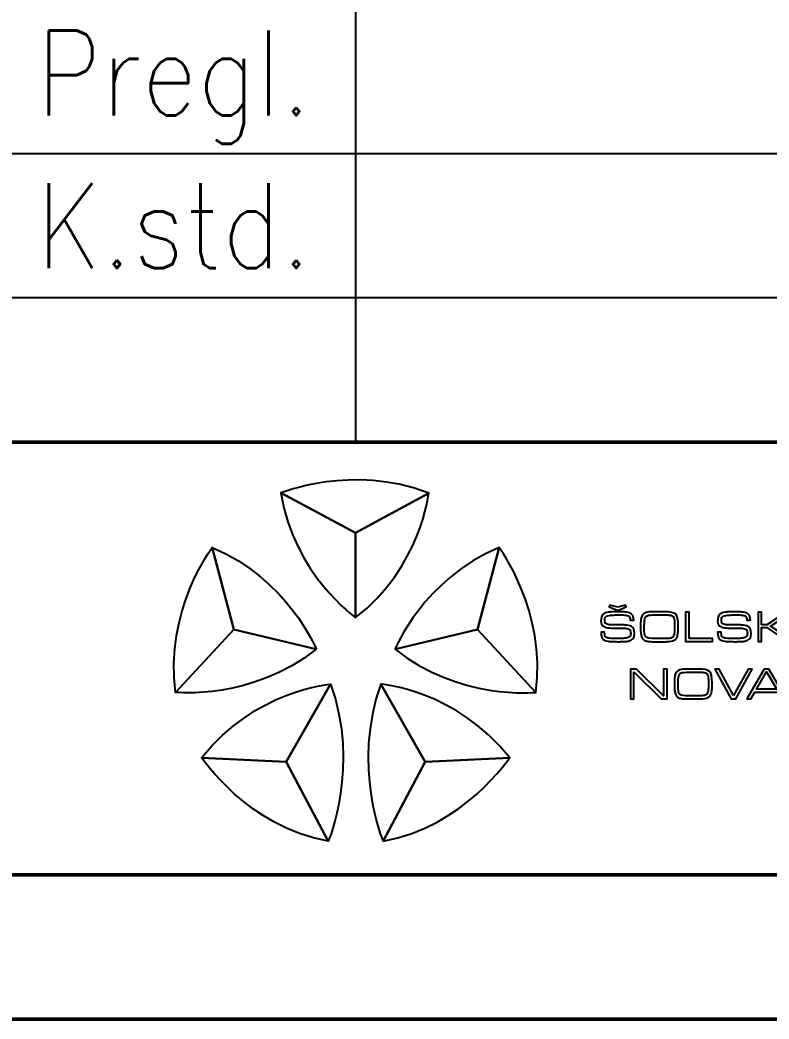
# Model space of a CAD drawing. Header units: millimetres. Extents: x 9534 to 10975, y 1284 to 3436.
# Drawn here: x 9984.7 to 10150.2, y 1283.6 to 1504.4 of the extents above; entities that cross this region are included whole.
import ezdxf

# ---------------------------------------------------------------- set-up
doc = ezdxf.new("R2010")
doc.units = ezdxf.units.MM
doc.header["$MEASUREMENT"] = 0
for name, color, linetype, lineweight in [('Crta_025', 5, 'Continuous', 25), ('Crta_035', 3, 'Continuous', 35), ('Crta_05', 1, 'Continuous', 50)]:
    doc.layers.add(name, color=color, linetype=linetype, lineweight=lineweight)
doc.layers.add('Layer 1', color=7, linetype='Continuous')
doc.styles.add('TEHN_25', font='romans.shx', dxfattribs={"width": 0.85, "height": 2.5})

# ---------------------------------------------------------------- blocks, each defined once
blk = doc.blocks.new('Logo_SCNG')
at = {"layer": 'Layer 1', "color": 242}
for points, knots in [([(2.154, 4.869), (2.154, 4.869), (-0.005, 3.698), (-0.005, 3.698), (-0.005, 3.698), (-0.005, 3.698), (-2.2, 4.875), (-2.2, 4.875), (-2.2, 4.875), (-2.2, 4.875), (-0.106, 5.746), (2.154, 4.869)], [0, 0, 0, 0, 0.25, 0.25, 0.25, 0.25, 0.5, 0.5, 0.5, 0.5, 1, 1, 1, 1]), ([(-5.307, -1.001), (-5.307, -1.001), (-3.592, 0.853), (-3.592, 0.853), (-3.592, 0.853), (-3.592, 0.853), (-4.225, 3.267), (-4.225, 3.267), (-4.225, 3.267), (-4.225, 3.267), (-5.639, 1.401), (-5.307, -1.001)], [0, 0, 0, 0, 0.25, 0.25, 0.25, 0.25, 0.5, 0.5, 0.5, 0.5, 1, 1, 1, 1]), ([(5.307, -1.001), (5.307, -1.001), (3.592, 0.853), (3.592, 0.853), (3.592, 0.853), (3.592, 0.853), (4.225, 3.267), (4.225, 3.267), (4.225, 3.267), (4.225, 3.267), (5.639, 1.401), (5.307, -1.001)], [0, 0, 0, 0, 0.25, 0.25, 0.25, 0.25, 0.5, 0.5, 0.5, 0.5, 1, 1, 1, 1]), ([(7.72, 1.512), (7.72, 1.512), (7.954, 1.571), (7.954, 1.571), (7.954, 1.571), (7.954, 1.571), (7.971, 1.52), (7.971, 1.52), (7.971, 1.52), (7.971, 1.52), (7.72, 1.412), (7.72, 1.412), (7.72, 1.412), (7.72, 1.412), (7.469, 1.52), (7.469, 1.52), (7.469, 1.52), (7.469, 1.52), (7.485, 1.571), (7.485, 1.571), (7.485, 1.571), (7.485, 1.571), (7.72, 1.512), (7.72, 1.512)], [0, 0, 0, 0, 0.142857, 0.142857, 0.142857, 0.142857, 0.285714, 0.285714, 0.285714, 0.285714, 0.428571, 0.428571, 0.428571, 0.428571, 0.571429, 0.571429, 0.571429, 0.571429, 0.714286, 0.714286, 0.714286, 0.714286, 1, 1, 1, 1]), ([(8.19, 1.128), (8.19, 1.128), (8.085, 1.128), (8.085, 1.128), (8.085, 1.128), (8.085, 1.133), (8.085, 1.139), (8.084, 1.146), (8.084, 1.146), (8.084, 1.153), (8.083, 1.16), (8.082, 1.167), (8.082, 1.167), (8.081, 1.184), (8.076, 1.201), (8.069, 1.217), (8.069, 1.217), (8.061, 1.234), (8.049, 1.246), (8.032, 1.254), (8.032, 1.254), (8.014, 1.262), (7.991, 1.269), (7.961, 1.273), (7.961, 1.273), (7.931, 1.276), (7.9, 1.279), (7.868, 1.281), (7.868, 1.281), (7.846, 1.282), (7.825, 1.283), (7.805, 1.283), (7.805, 1.283), (7.785, 1.283), (7.766, 1.284), (7.749, 1.284), (7.749, 1.284), (7.749, 1.284), (7.712, 1.284), (7.712, 1.284), (7.712, 1.284), (7.693, 1.283), (7.67, 1.282), (7.643, 1.281), (7.643, 1.281), (7.615, 1.28), (7.587, 1.278), (7.558, 1.276), (7.558, 1.276), (7.526, 1.273), (7.496, 1.27), (7.467, 1.265), (7.467, 1.265), (7.437, 1.26), (7.413, 1.254), (7.394, 1.245), (7.394, 1.245), (7.372, 1.236), (7.358, 1.221), (7.351, 1.202), (7.351, 1.202), (7.343, 1.183), (7.339, 1.162), (7.337, 1.141), (7.337, 1.141), (7.337, 1.138), (7.337, 1.136), (7.337, 1.133), (7.337, 1.133), (7.337, 1.13), (7.337, 1.128), (7.337, 1.125), (7.337, 1.125), (7.337, 1.069), (7.353, 1.032), (7.385, 1.016), (7.385, 1.016), (7.417, 1), (7.458, 0.991), (7.507, 0.989), (7.507, 0.989), (7.515, 0.988), (7.523, 0.987), (7.53, 0.987), (7.53, 0.987), (7.538, 0.986), (7.546, 0.986), (7.555, 0.986), (7.555, 0.986), (7.563, 0.986), (7.571, 0.986), (7.578, 0.986), (7.578, 0.986), (7.586, 0.986), (7.594, 0.986), (7.602, 0.986), (7.602, 0.986), (7.619, 0.986), (7.636, 0.986), (7.653, 0.986), (7.653, 0.986), (7.67, 0.986), (7.687, 0.987), (7.704, 0.987), (7.704, 0.987), (7.721, 0.987), (7.738, 0.987), (7.755, 0.987), (7.755, 0.987), (7.772, 0.987), (7.789, 0.987), (7.806, 0.987), (7.806, 0.987), (7.82, 0.987), (7.835, 0.987), (7.851, 0.987), (7.851, 0.987), (7.866, 0.987), (7.881, 0.987), (7.897, 0.986), (7.897, 0.986), (7.911, 0.985), (7.926, 0.984), (7.941, 0.984), (7.941, 0.984), (7.957, 0.983), (7.972, 0.981), (7.986, 0.98), (7.986, 0.98), (8.066, 0.971), (8.123, 0.95), (8.159, 0.918), (8.159, 0.918), (8.194, 0.886), (8.212, 0.828), (8.212, 0.746), (8.212, 0.746), (8.212, 0.698), (8.205, 0.656), (8.19, 0.619), (8.19, 0.619), (8.175, 0.581), (8.144, 0.552), (8.097, 0.532), (8.097, 0.532), (8.071, 0.52), (8.04, 0.511), (8.004, 0.506), (8.004, 0.506), (7.968, 0.502), (7.931, 0.498), (7.894, 0.497), (7.894, 0.497), (7.874, 0.496), (7.854, 0.495), (7.835, 0.495), (7.835, 0.495), (7.815, 0.494), (7.797, 0.494), (7.778, 0.494), (7.778, 0.494), (7.778, 0.494), (7.71, 0.494), (7.71, 0.494), (7.71, 0.494), (7.688, 0.494), (7.666, 0.494), (7.644, 0.495), (7.644, 0.495), (7.622, 0.495), (7.6, 0.496), (7.578, 0.497), (7.578, 0.497), (7.556, 0.497), (7.534, 0.499), (7.512, 0.5), (7.512, 0.5), (7.489, 0.501), (7.468, 0.503), (7.446, 0.506), (7.446, 0.506), (7.355, 0.518), (7.296, 0.543), (7.269, 0.58), (7.269, 0.58), (7.241, 0.618), (7.228, 0.681), (7.228, 0.771), (7.228, 0.771), (7.228, 0.771), (7.333, 0.772), (7.333, 0.772), (7.333, 0.772), (7.333, 0.772), (7.333, 0.754), (7.333, 0.754), (7.333, 0.754), (7.333, 0.752), (7.333, 0.751), (7.333, 0.75), (7.333, 0.75), (7.333, 0.75), (7.333, 0.749), (7.333, 0.749), (7.333, 0.749), (7.334, 0.716), (7.338, 0.687), (7.344, 0.662), (7.344, 0.662), (7.351, 0.636), (7.372, 0.618), (7.41, 0.607), (7.41, 0.607), (7.43, 0.601), (7.455, 0.596), (7.482, 0.593), (7.482, 0.593), (7.51, 0.59), (7.539, 0.588), (7.568, 0.586), (7.568, 0.586), (7.594, 0.585), (7.62, 0.585), (7.646, 0.584), (7.646, 0.584), (7.672, 0.584), (7.695, 0.584), (7.715, 0.584), (7.715, 0.584), (7.729, 0.584), (7.742, 0.584), (7.756, 0.584), (7.756, 0.584), (7.769, 0.585), (7.783, 0.585), (7.797, 0.585), (7.797, 0.585), (7.824, 0.586), (7.852, 0.587), (7.879, 0.589), (7.879, 0.589), (7.906, 0.592), (7.933, 0.594), (7.96, 0.598), (7.96, 0.598), (8.01, 0.604), (8.046, 0.618), (8.069, 0.639), (8.069, 0.639), (8.092, 0.66), (8.103, 0.696), (8.103, 0.746), (8.103, 0.746), (8.103, 0.813), (8.086, 0.853), (8.053, 0.867), (8.053, 0.867), (8.02, 0.882), (7.973, 0.889), (7.912, 0.89), (7.912, 0.89), (7.912, 0.89), (7.714, 0.894), (7.714, 0.894), (7.714, 0.894), (7.706, 0.893), (7.698, 0.893), (7.69, 0.893), (7.69, 0.893), (7.682, 0.893), (7.675, 0.893), (7.667, 0.894), (7.667, 0.894), (7.636, 0.894), (7.604, 0.894), (7.573, 0.895), (7.573, 0.895), (7.542, 0.896), (7.511, 0.897), (7.481, 0.899), (7.481, 0.899), (7.406, 0.903), (7.344, 0.919), (7.297, 0.946), (7.297, 0.946), (7.25, 0.973), (7.226, 1.026), (7.226, 1.104), (7.226, 1.104), (7.226, 1.157), (7.235, 1.205), (7.253, 1.247), (7.253, 1.247), (7.271, 1.289), (7.306, 1.32), (7.359, 1.339), (7.359, 1.339), (7.383, 1.348), (7.412, 1.355), (7.445, 1.36), (7.445, 1.36), (7.478, 1.365), (7.512, 1.369), (7.547, 1.371), (7.547, 1.371), (7.578, 1.373), (7.609, 1.375), (7.639, 1.375), (7.639, 1.375), (7.669, 1.376), (7.695, 1.376), (7.719, 1.376), (7.719, 1.376), (7.739, 1.376), (7.761, 1.376), (7.782, 1.375), (7.782, 1.375), (7.804, 1.375), (7.826, 1.374), (7.847, 1.373), (7.847, 1.373), (7.868, 1.372), (7.889, 1.371), (7.911, 1.37), (7.911, 1.37), (7.933, 1.369), (7.954, 1.367), (7.975, 1.364), (7.975, 1.364), (8.051, 1.356), (8.106, 1.333), (8.139, 1.295), (8.139, 1.295), (8.173, 1.257), (8.19, 1.201), (8.19, 1.126), (8.19, 1.126), (8.19, 1.126), (8.19, 1.128), (8.19, 1.128)], [0, 0, 0, 0, 0.011628, 0.011628, 0.011628, 0.011628, 0.023256, 0.023256, 0.023256, 0.023256, 0.034884, 0.034884, 0.034884, 0.034884, 0.046512, 0.046512, 0.046512, 0.046512, 0.05814, 0.05814, 0.05814, 0.05814, 0.069767, 0.069767, 0.069767, 0.069767, 0.081395, 0.081395, 0.081395, 0.081395, 0.093023, 0.093023, 0.093023, 0.093023, 0.104651, 0.104651, 0.104651, 0.104651, 0.116279, 0.116279, 0.116279, 0.116279, 0.127907, 0.127907, 0.127907, 0.127907, 0.139535, 0.139535, 0.139535, 0.139535, 0.151163, 0.151163, 0.151163, 0.151163, 0.162791, 0.162791, 0.162791, 0.162791, 0.174419, 0.174419, 0.174419, 0.174419, 0.186047, 0.186047, 0.186047, 0.186047, 0.197674, 0.197674, 0.197674, 0.197674, 0.209302, 0.209302, 0.209302, 0.209302, 0.22093, 0.22093, 0.22093, 0.22093, 0.232558, 0.232558, 0.232558, 0.232558, 0.244186, 0.244186, 0.244186, 0.244186, 0.255814, 0.255814, 0.255814, 0.255814, 0.267442, 0.267442, 0.267442, 0.267442, 0.27907, 0.27907, 0.27907, 0.27907, 0.290698, 0.290698, 0.290698, 0.290698, 0.302326, 0.302326, 0.302326, 0.302326, 0.313953, 0.313953, 0.313953, 0.313953, 0.325581, 0.325581, 0.325581, 0.325581, 0.337209, 0.337209, 0.337209, 0.337209, 0.348837, 0.348837, 0.348837, 0.348837, 0.360465, 0.360465, 0.360465, 0.360465, 0.372093, 0.372093, 0.372093, 0.372093, 0.383721, 0.383721, 0.383721, 0.383721, 0.395349, 0.395349, 0.395349, 0.395349, 0.406977, 0.406977, 0.406977, 0.406977, 0.418605, 0.418605, 0.418605, 0.418605, 0.430233, 0.430233, 0.430233, 0.430233, 0.44186, 0.44186, 0.44186, 0.44186, 0.453488, 0.453488, 0.453488, 0.453488, 0.465116, 0.465116, 0.465116, 0.465116, 0.476744, 0.476744, 0.476744, 0.476744, 0.488372, 0.488372, 0.488372, 0.488372, 0.5, 0.5, 0.5, 0.5, 0.511628, 0.511628, 0.511628, 0.511628, 0.523256, 0.523256, 0.523256, 0.523256, 0.534884, 0.534884, 0.534884, 0.534884, 0.546512, 0.546512, 0.546512, 0.546512, 0.55814, 0.55814, 0.55814, 0.55814, 0.569767, 0.569767, 0.569767, 0.569767, 0.581395, 0.581395, 0.581395, 0.581395, 0.593023, 0.593023, 0.593023, 0.593023, 0.604651, 0.604651, 0.604651, 0.604651, 0.616279, 0.616279, 0.616279, 0.616279, 0.627907, 0.627907, 0.627907, 0.627907, 0.639535, 0.639535, 0.639535, 0.639535, 0.651163, 0.651163, 0.651163, 0.651163, 0.662791, 0.662791, 0.662791, 0.662791, 0.674419, 0.674419, 0.674419, 0.674419, 0.686047, 0.686047, 0.686047, 0.686047, 0.697674, 0.697674, 0.697674, 0.697674, 0.709302, 0.709302, 0.709302, 0.709302, 0.72093, 0.72093, 0.72093, 0.72093, 0.732558, 0.732558, 0.732558, 0.732558, 0.744186, 0.744186, 0.744186, 0.744186, 0.755814, 0.755814, 0.755814, 0.755814, 0.767442, 0.767442, 0.767442, 0.767442, 0.77907, 0.77907, 0.77907, 0.77907, 0.790698, 0.790698, 0.790698, 0.790698, 0.802326, 0.802326, 0.802326, 0.802326, 0.813953, 0.813953, 0.813953, 0.813953, 0.825581, 0.825581, 0.825581, 0.825581, 0.837209, 0.837209, 0.837209, 0.837209, 0.848837, 0.848837, 0.848837, 0.848837, 0.860465, 0.860465, 0.860465, 0.860465, 0.872093, 0.872093, 0.872093, 0.872093, 0.883721, 0.883721, 0.883721, 0.883721, 0.895349, 0.895349, 0.895349, 0.895349, 0.906977, 0.906977, 0.906977, 0.906977, 0.918605, 0.918605, 0.918605, 0.918605, 0.930233, 0.930233, 0.930233, 0.930233, 0.94186, 0.94186, 0.94186, 0.94186, 0.953488, 0.953488, 0.953488, 0.953488, 0.965116, 0.965116, 0.965116, 0.965116, 0.976744, 0.976744, 0.976744, 0.976744, 1, 1, 1, 1]), ([(8.391, 0.928), (8.391, 0.942), (8.391, 0.956), (8.391, 0.971), (8.391, 0.971), (8.391, 0.985), (8.392, 1), (8.393, 1.013), (8.393, 1.013), (8.393, 1.043), (8.394, 1.072), (8.397, 1.102), (8.397, 1.102), (8.399, 1.131), (8.404, 1.16), (8.41, 1.188), (8.41, 1.188), (8.427, 1.265), (8.462, 1.314), (8.515, 1.337), (8.515, 1.337), (8.569, 1.359), (8.63, 1.371), (8.699, 1.373), (8.699, 1.373), (8.731, 1.374), (8.763, 1.375), (8.795, 1.375), (8.795, 1.375), (8.827, 1.376), (8.859, 1.376), (8.891, 1.376), (8.891, 1.376), (8.923, 1.376), (8.954, 1.376), (8.986, 1.376), (8.986, 1.376), (9.018, 1.376), (9.05, 1.376), (9.082, 1.376), (9.082, 1.376), (9.262, 1.376), (9.378, 1.352), (9.428, 1.304), (9.428, 1.304), (9.479, 1.257), (9.504, 1.145), (9.504, 0.968), (9.504, 0.968), (9.504, 0.929), (9.504, 0.89), (9.503, 0.851), (9.503, 0.851), (9.502, 0.812), (9.5, 0.773), (9.495, 0.734), (9.495, 0.734), (9.487, 0.651), (9.461, 0.593), (9.419, 0.559), (9.419, 0.559), (9.376, 0.525), (9.314, 0.505), (9.23, 0.499), (9.23, 0.499), (9.195, 0.496), (9.159, 0.494), (9.123, 0.493), (9.123, 0.493), (9.087, 0.493), (9.052, 0.493), (9.016, 0.493), (9.016, 0.493), (9.016, 0.493), (8.823, 0.493), (8.823, 0.493), (8.823, 0.493), (8.792, 0.493), (8.762, 0.493), (8.731, 0.494), (8.731, 0.494), (8.7, 0.495), (8.67, 0.497), (8.639, 0.5), (8.639, 0.5), (8.635, 0.501), (8.631, 0.502), (8.626, 0.502), (8.626, 0.502), (8.621, 0.502), (8.617, 0.502), (8.612, 0.503), (8.612, 0.503), (8.579, 0.508), (8.548, 0.518), (8.517, 0.531), (8.517, 0.531), (8.487, 0.544), (8.462, 0.566), (8.443, 0.595), (8.443, 0.595), (8.429, 0.619), (8.418, 0.646), (8.411, 0.678), (8.411, 0.678), (8.404, 0.71), (8.399, 0.743), (8.397, 0.776), (8.397, 0.776), (8.394, 0.803), (8.393, 0.829), (8.392, 0.855), (8.392, 0.855), (8.392, 0.881), (8.391, 0.905), (8.391, 0.926), (8.391, 0.926), (8.391, 0.926), (8.391, 0.928), (8.391, 0.928)], [0, 0, 0, 0, 0.032258, 0.032258, 0.032258, 0.032258, 0.064516, 0.064516, 0.064516, 0.064516, 0.096774, 0.096774, 0.096774, 0.096774, 0.129032, 0.129032, 0.129032, 0.129032, 0.16129, 0.16129, 0.16129, 0.16129, 0.193548, 0.193548, 0.193548, 0.193548, 0.225806, 0.225806, 0.225806, 0.225806, 0.258065, 0.258065, 0.258065, 0.258065, 0.290323, 0.290323, 0.290323, 0.290323, 0.322581, 0.322581, 0.322581, 0.322581, 0.354839, 0.354839, 0.354839, 0.354839, 0.387097, 0.387097, 0.387097, 0.387097, 0.419355, 0.419355, 0.419355, 0.419355, 0.451613, 0.451613, 0.451613, 0.451613, 0.483871, 0.483871, 0.483871, 0.483871, 0.516129, 0.516129, 0.516129, 0.516129, 0.548387, 0.548387, 0.548387, 0.548387, 0.580645, 0.580645, 0.580645, 0.580645, 0.612903, 0.612903, 0.612903, 0.612903, 0.645161, 0.645161, 0.645161, 0.645161, 0.677419, 0.677419, 0.677419, 0.677419, 0.709677, 0.709677, 0.709677, 0.709677, 0.741935, 0.741935, 0.741935, 0.741935, 0.774194, 0.774194, 0.774194, 0.774194, 0.806452, 0.806452, 0.806452, 0.806452, 0.83871, 0.83871, 0.83871, 0.83871, 0.870968, 0.870968, 0.870968, 0.870968, 0.903226, 0.903226, 0.903226, 0.903226, 0.935484, 0.935484, 0.935484, 0.935484, 1, 1, 1, 1]), ([(8.501, 0.932), (8.501, 0.932), (8.501, 0.868), (8.501, 0.868), (8.501, 0.868), (8.501, 0.773), (8.511, 0.703), (8.53, 0.658), (8.53, 0.658), (8.55, 0.613), (8.614, 0.589), (8.721, 0.587), (8.721, 0.587), (8.721, 0.587), (8.945, 0.585), (8.945, 0.585), (8.945, 0.585), (8.945, 0.585), (9.025, 0.585), (9.025, 0.585), (9.025, 0.585), (9.043, 0.584), (9.06, 0.584), (9.078, 0.584), (9.078, 0.584), (9.096, 0.584), (9.114, 0.584), (9.132, 0.585), (9.132, 0.585), (9.149, 0.586), (9.167, 0.587), (9.184, 0.587), (9.184, 0.587), (9.202, 0.588), (9.22, 0.59), (9.237, 0.591), (9.237, 0.591), (9.306, 0.598), (9.349, 0.622), (9.367, 0.662), (9.367, 0.662), (9.384, 0.701), (9.393, 0.752), (9.393, 0.812), (9.393, 0.812), (9.393, 0.827), (9.393, 0.842), (9.393, 0.856), (9.393, 0.856), (9.394, 0.871), (9.394, 0.886), (9.394, 0.902), (9.394, 0.902), (9.395, 0.916), (9.395, 0.931), (9.395, 0.946), (9.395, 0.946), (9.395, 0.961), (9.395, 0.975), (9.395, 0.99), (9.395, 0.99), (9.395, 1.003), (9.395, 1.017), (9.395, 1.032), (9.395, 1.032), (9.394, 1.047), (9.394, 1.062), (9.393, 1.077), (9.393, 1.077), (9.391, 1.107), (9.388, 1.135), (9.383, 1.162), (9.383, 1.162), (9.378, 1.188), (9.37, 1.21), (9.359, 1.226), (9.359, 1.226), (9.353, 1.236), (9.345, 1.244), (9.335, 1.25), (9.335, 1.25), (9.325, 1.257), (9.315, 1.262), (9.304, 1.265), (9.304, 1.265), (9.304, 1.266), (9.303, 1.267), (9.301, 1.267), (9.301, 1.267), (9.3, 1.268), (9.298, 1.268), (9.297, 1.268), (9.297, 1.268), (9.283, 1.272), (9.268, 1.275), (9.253, 1.277), (9.253, 1.277), (9.237, 1.279), (9.221, 1.28), (9.206, 1.281), (9.206, 1.281), (9.197, 1.282), (9.188, 1.282), (9.178, 1.282), (9.178, 1.282), (9.169, 1.282), (9.16, 1.282), (9.151, 1.282), (9.151, 1.282), (9.151, 1.282), (8.947, 1.285), (8.947, 1.285), (8.947, 1.285), (8.947, 1.285), (8.746, 1.281), (8.746, 1.281), (8.746, 1.281), (8.653, 1.279), (8.59, 1.267), (8.557, 1.243), (8.557, 1.243), (8.525, 1.219), (8.507, 1.158), (8.504, 1.06), (8.504, 1.06), (8.504, 1.06), (8.501, 0.932), (8.501, 0.932)], [0, 0, 0, 0, 0.030303, 0.030303, 0.030303, 0.030303, 0.060606, 0.060606, 0.060606, 0.060606, 0.090909, 0.090909, 0.090909, 0.090909, 0.121212, 0.121212, 0.121212, 0.121212, 0.151515, 0.151515, 0.151515, 0.151515, 0.181818, 0.181818, 0.181818, 0.181818, 0.212121, 0.212121, 0.212121, 0.212121, 0.242424, 0.242424, 0.242424, 0.242424, 0.272727, 0.272727, 0.272727, 0.272727, 0.30303, 0.30303, 0.30303, 0.30303, 0.333333, 0.333333, 0.333333, 0.333333, 0.363636, 0.363636, 0.363636, 0.363636, 0.393939, 0.393939, 0.393939, 0.393939, 0.424242, 0.424242, 0.424242, 0.424242, 0.454545, 0.454545, 0.454545, 0.454545, 0.484848, 0.484848, 0.484848, 0.484848, 0.515152, 0.515152, 0.515152, 0.515152, 0.545455, 0.545455, 0.545455, 0.545455, 0.575758, 0.575758, 0.575758, 0.575758, 0.606061, 0.606061, 0.606061, 0.606061, 0.636364, 0.636364, 0.636364, 0.636364, 0.666667, 0.666667, 0.666667, 0.666667, 0.69697, 0.69697, 0.69697, 0.69697, 0.727273, 0.727273, 0.727273, 0.727273, 0.757576, 0.757576, 0.757576, 0.757576, 0.787879, 0.787879, 0.787879, 0.787879, 0.818182, 0.818182, 0.818182, 0.818182, 0.848485, 0.848485, 0.848485, 0.848485, 0.878788, 0.878788, 0.878788, 0.878788, 0.909091, 0.909091, 0.909091, 0.909091, 0.939394, 0.939394, 0.939394, 0.939394, 1, 1, 1, 1]), ([(9.825, 0.589), (9.825, 0.589), (10.51, 0.589), (10.51, 0.589), (10.51, 0.589), (10.51, 0.589), (10.51, 0.502), (10.51, 0.502), (10.51, 0.502), (10.51, 0.502), (9.72, 0.502), (9.72, 0.502), (9.72, 0.502), (9.72, 0.502), (9.72, 1.368), (9.72, 1.368), (9.72, 1.368), (9.72, 1.368), (9.825, 1.368), (9.825, 1.368), (9.825, 1.368), (9.825, 1.368), (9.825, 0.589), (9.825, 0.589)], [0, 0, 0, 0, 0.142857, 0.142857, 0.142857, 0.142857, 0.285714, 0.285714, 0.285714, 0.285714, 0.428571, 0.428571, 0.428571, 0.428571, 0.571429, 0.571429, 0.571429, 0.571429, 0.714286, 0.714286, 0.714286, 0.714286, 1, 1, 1, 1]), ([(11.627, 1.128), (11.627, 1.128), (11.521, 1.128), (11.521, 1.128), (11.521, 1.128), (11.521, 1.133), (11.521, 1.139), (11.521, 1.146), (11.521, 1.146), (11.52, 1.153), (11.52, 1.16), (11.519, 1.167), (11.519, 1.167), (11.517, 1.184), (11.513, 1.201), (11.505, 1.217), (11.505, 1.217), (11.498, 1.234), (11.486, 1.246), (11.468, 1.254), (11.468, 1.254), (11.451, 1.262), (11.427, 1.269), (11.397, 1.273), (11.397, 1.273), (11.368, 1.276), (11.337, 1.279), (11.305, 1.281), (11.305, 1.281), (11.283, 1.282), (11.262, 1.283), (11.242, 1.283), (11.242, 1.283), (11.221, 1.283), (11.202, 1.284), (11.185, 1.284), (11.185, 1.284), (11.185, 1.284), (11.149, 1.284), (11.149, 1.284), (11.149, 1.284), (11.13, 1.283), (11.106, 1.282), (11.079, 1.281), (11.079, 1.281), (11.052, 1.28), (11.024, 1.278), (10.994, 1.276), (10.994, 1.276), (10.963, 1.273), (10.933, 1.27), (10.903, 1.265), (10.903, 1.265), (10.874, 1.26), (10.85, 1.254), (10.831, 1.245), (10.831, 1.245), (10.809, 1.236), (10.794, 1.221), (10.787, 1.202), (10.787, 1.202), (10.78, 1.183), (10.775, 1.162), (10.773, 1.141), (10.773, 1.141), (10.773, 1.138), (10.773, 1.136), (10.773, 1.133), (10.773, 1.133), (10.773, 1.13), (10.773, 1.128), (10.773, 1.125), (10.773, 1.125), (10.773, 1.069), (10.789, 1.032), (10.821, 1.016), (10.821, 1.016), (10.853, 1), (10.894, 0.991), (10.944, 0.989), (10.944, 0.989), (10.951, 0.988), (10.959, 0.987), (10.967, 0.987), (10.967, 0.987), (10.975, 0.986), (10.983, 0.986), (10.992, 0.986), (10.992, 0.986), (10.999, 0.986), (11.007, 0.986), (11.015, 0.986), (11.015, 0.986), (11.023, 0.986), (11.031, 0.986), (11.038, 0.986), (11.038, 0.986), (11.056, 0.986), (11.073, 0.986), (11.09, 0.986), (11.09, 0.986), (11.106, 0.986), (11.124, 0.987), (11.141, 0.987), (11.141, 0.987), (11.157, 0.987), (11.174, 0.987), (11.192, 0.987), (11.192, 0.987), (11.209, 0.987), (11.226, 0.987), (11.242, 0.987), (11.242, 0.987), (11.257, 0.987), (11.272, 0.987), (11.287, 0.987), (11.287, 0.987), (11.302, 0.987), (11.318, 0.987), (11.333, 0.986), (11.333, 0.986), (11.348, 0.985), (11.363, 0.984), (11.378, 0.984), (11.378, 0.984), (11.393, 0.983), (11.408, 0.981), (11.423, 0.98), (11.423, 0.98), (11.502, 0.971), (11.56, 0.95), (11.595, 0.918), (11.595, 0.918), (11.631, 0.886), (11.649, 0.828), (11.649, 0.746), (11.649, 0.746), (11.649, 0.698), (11.641, 0.656), (11.627, 0.619), (11.627, 0.619), (11.612, 0.581), (11.581, 0.552), (11.533, 0.532), (11.533, 0.532), (11.507, 0.52), (11.476, 0.511), (11.44, 0.506), (11.44, 0.506), (11.404, 0.502), (11.368, 0.498), (11.331, 0.497), (11.331, 0.497), (11.311, 0.496), (11.291, 0.495), (11.271, 0.495), (11.271, 0.495), (11.252, 0.494), (11.233, 0.494), (11.215, 0.494), (11.215, 0.494), (11.215, 0.494), (11.146, 0.494), (11.146, 0.494), (11.146, 0.494), (11.124, 0.494), (11.103, 0.494), (11.081, 0.495), (11.081, 0.495), (11.058, 0.495), (11.037, 0.496), (11.015, 0.497), (11.015, 0.497), (10.992, 0.497), (10.97, 0.499), (10.948, 0.5), (10.948, 0.5), (10.926, 0.501), (10.904, 0.503), (10.882, 0.506), (10.882, 0.506), (10.792, 0.518), (10.732, 0.543), (10.705, 0.58), (10.705, 0.58), (10.678, 0.618), (10.664, 0.681), (10.664, 0.771), (10.664, 0.771), (10.664, 0.771), (10.769, 0.772), (10.769, 0.772), (10.769, 0.772), (10.769, 0.772), (10.769, 0.754), (10.769, 0.754), (10.769, 0.754), (10.769, 0.752), (10.769, 0.751), (10.769, 0.75), (10.769, 0.75), (10.769, 0.75), (10.769, 0.749), (10.769, 0.749), (10.769, 0.749), (10.77, 0.716), (10.774, 0.687), (10.781, 0.662), (10.781, 0.662), (10.787, 0.636), (10.809, 0.618), (10.846, 0.607), (10.846, 0.607), (10.867, 0.601), (10.891, 0.596), (10.919, 0.593), (10.919, 0.593), (10.947, 0.59), (10.975, 0.588), (11.005, 0.586), (11.005, 0.586), (11.031, 0.585), (11.057, 0.585), (11.082, 0.584), (11.082, 0.584), (11.108, 0.584), (11.131, 0.584), (11.151, 0.584), (11.151, 0.584), (11.165, 0.584), (11.179, 0.584), (11.192, 0.584), (11.192, 0.584), (11.206, 0.585), (11.219, 0.585), (11.233, 0.585), (11.233, 0.585), (11.261, 0.586), (11.288, 0.587), (11.316, 0.589), (11.316, 0.589), (11.343, 0.592), (11.37, 0.594), (11.397, 0.598), (11.397, 0.598), (11.446, 0.604), (11.482, 0.618), (11.505, 0.639), (11.505, 0.639), (11.528, 0.66), (11.54, 0.696), (11.54, 0.746), (11.54, 0.746), (11.54, 0.813), (11.523, 0.853), (11.49, 0.867), (11.49, 0.867), (11.456, 0.882), (11.409, 0.889), (11.349, 0.89), (11.349, 0.89), (11.349, 0.89), (11.15, 0.894), (11.15, 0.894), (11.15, 0.894), (11.142, 0.893), (11.134, 0.893), (11.127, 0.893), (11.127, 0.893), (11.119, 0.893), (11.111, 0.893), (11.103, 0.894), (11.103, 0.894), (11.072, 0.894), (11.041, 0.894), (11.01, 0.895), (11.01, 0.895), (10.979, 0.896), (10.948, 0.897), (10.918, 0.899), (10.918, 0.899), (10.842, 0.903), (10.781, 0.919), (10.734, 0.946), (10.734, 0.946), (10.687, 0.973), (10.663, 1.026), (10.663, 1.104), (10.663, 1.104), (10.663, 1.157), (10.672, 1.205), (10.69, 1.247), (10.69, 1.247), (10.707, 1.289), (10.743, 1.32), (10.795, 1.339), (10.795, 1.339), (10.82, 1.348), (10.848, 1.355), (10.881, 1.36), (10.881, 1.36), (10.914, 1.365), (10.948, 1.369), (10.984, 1.371), (10.984, 1.371), (11.015, 1.373), (11.045, 1.375), (11.075, 1.375), (11.075, 1.375), (11.105, 1.376), (11.132, 1.376), (11.155, 1.376), (11.155, 1.376), (11.176, 1.376), (11.197, 1.376), (11.219, 1.375), (11.219, 1.375), (11.24, 1.375), (11.262, 1.374), (11.284, 1.373), (11.284, 1.373), (11.305, 1.372), (11.326, 1.371), (11.347, 1.37), (11.347, 1.37), (11.369, 1.369), (11.39, 1.367), (11.411, 1.364), (11.411, 1.364), (11.487, 1.356), (11.542, 1.333), (11.576, 1.295), (11.576, 1.295), (11.61, 1.257), (11.627, 1.201), (11.627, 1.126), (11.627, 1.126), (11.627, 1.126), (11.627, 1.128), (11.627, 1.128)], [0, 0, 0, 0, 0.011628, 0.011628, 0.011628, 0.011628, 0.023256, 0.023256, 0.023256, 0.023256, 0.034884, 0.034884, 0.034884, 0.034884, 0.046512, 0.046512, 0.046512, 0.046512, 0.05814, 0.05814, 0.05814, 0.05814, 0.069767, 0.069767, 0.069767, 0.069767, 0.081395, 0.081395, 0.081395, 0.081395, 0.093023, 0.093023, 0.093023, 0.093023, 0.104651, 0.104651, 0.104651, 0.104651, 0.116279, 0.116279, 0.116279, 0.116279, 0.127907, 0.127907, 0.127907, 0.127907, 0.139535, 0.139535, 0.139535, 0.139535, 0.151163, 0.151163, 0.151163, 0.151163, 0.162791, 0.162791, 0.162791, 0.162791, 0.174419, 0.174419, 0.174419, 0.174419, 0.186047, 0.186047, 0.186047, 0.186047, 0.197674, 0.197674, 0.197674, 0.197674, 0.209302, 0.209302, 0.209302, 0.209302, 0.22093, 0.22093, 0.22093, 0.22093, 0.232558, 0.232558, 0.232558, 0.232558, 0.244186, 0.244186, 0.244186, 0.244186, 0.255814, 0.255814, 0.255814, 0.255814, 0.267442, 0.267442, 0.267442, 0.267442, 0.27907, 0.27907, 0.27907, 0.27907, 0.290698, 0.290698, 0.290698, 0.290698, 0.302326, 0.302326, 0.302326, 0.302326, 0.313953, 0.313953, 0.313953, 0.313953, 0.325581, 0.325581, 0.325581, 0.325581, 0.337209, 0.337209, 0.337209, 0.337209, 0.348837, 0.348837, 0.348837, 0.348837, 0.360465, 0.360465, 0.360465, 0.360465, 0.372093, 0.372093, 0.372093, 0.372093, 0.383721, 0.383721, 0.383721, 0.383721, 0.395349, 0.395349, 0.395349, 0.395349, 0.406977, 0.406977, 0.406977, 0.406977, 0.418605, 0.418605, 0.418605, 0.418605, 0.430233, 0.430233, 0.430233, 0.430233, 0.44186, 0.44186, 0.44186, 0.44186, 0.453488, 0.453488, 0.453488, 0.453488, 0.465116, 0.465116, 0.465116, 0.465116, 0.476744, 0.476744, 0.476744, 0.476744, 0.488372, 0.488372, 0.488372, 0.488372, 0.5, 0.5, 0.5, 0.5, 0.511628, 0.511628, 0.511628, 0.511628, 0.523256, 0.523256, 0.523256, 0.523256, 0.534884, 0.534884, 0.534884, 0.534884, 0.546512, 0.546512, 0.546512, 0.546512, 0.55814, 0.55814, 0.55814, 0.55814, 0.569767, 0.569767, 0.569767, 0.569767, 0.581395, 0.581395, 0.581395, 0.581395, 0.593023, 0.593023, 0.593023, 0.593023, 0.604651, 0.604651, 0.604651, 0.604651, 0.616279, 0.616279, 0.616279, 0.616279, 0.627907, 0.627907, 0.627907, 0.627907, 0.639535, 0.639535, 0.639535, 0.639535, 0.651163, 0.651163, 0.651163, 0.651163, 0.662791, 0.662791, 0.662791, 0.662791, 0.674419, 0.674419, 0.674419, 0.674419, 0.686047, 0.686047, 0.686047, 0.686047, 0.697674, 0.697674, 0.697674, 0.697674, 0.709302, 0.709302, 0.709302, 0.709302, 0.72093, 0.72093, 0.72093, 0.72093, 0.732558, 0.732558, 0.732558, 0.732558, 0.744186, 0.744186, 0.744186, 0.744186, 0.755814, 0.755814, 0.755814, 0.755814, 0.767442, 0.767442, 0.767442, 0.767442, 0.77907, 0.77907, 0.77907, 0.77907, 0.790698, 0.790698, 0.790698, 0.790698, 0.802326, 0.802326, 0.802326, 0.802326, 0.813953, 0.813953, 0.813953, 0.813953, 0.825581, 0.825581, 0.825581, 0.825581, 0.837209, 0.837209, 0.837209, 0.837209, 0.848837, 0.848837, 0.848837, 0.848837, 0.860465, 0.860465, 0.860465, 0.860465, 0.872093, 0.872093, 0.872093, 0.872093, 0.883721, 0.883721, 0.883721, 0.883721, 0.895349, 0.895349, 0.895349, 0.895349, 0.906977, 0.906977, 0.906977, 0.906977, 0.918605, 0.918605, 0.918605, 0.918605, 0.930233, 0.930233, 0.930233, 0.930233, 0.94186, 0.94186, 0.94186, 0.94186, 0.953488, 0.953488, 0.953488, 0.953488, 0.965116, 0.965116, 0.965116, 0.965116, 0.976744, 0.976744, 0.976744, 0.976744, 1, 1, 1, 1]), ([(11.959, 0.994), (11.959, 0.994), (12.112, 0.994), (12.112, 0.994), (12.112, 0.994), (12.112, 0.994), (12.681, 1.368), (12.681, 1.368), (12.681, 1.368), (12.681, 1.368), (12.86, 1.368), (12.86, 1.368), (12.86, 1.368), (12.86, 1.368), (12.224, 0.95), (12.224, 0.95), (12.224, 0.95), (12.224, 0.95), (12.903, 0.502), (12.903, 0.502), (12.903, 0.502), (12.903, 0.502), (12.714, 0.502), (12.714, 0.502), (12.714, 0.502), (12.714, 0.502), (12.112, 0.907), (12.112, 0.907), (12.112, 0.907), (12.112, 0.907), (11.959, 0.907), (11.959, 0.907), (11.959, 0.907), (11.959, 0.907), (11.959, 0.502), (11.959, 0.502), (11.959, 0.502), (11.959, 0.502), (11.854, 0.502), (11.854, 0.502), (11.854, 0.502), (11.854, 0.502), (11.854, 1.368), (11.854, 1.368), (11.854, 1.368), (11.854, 1.368), (11.959, 1.368), (11.959, 1.368), (11.959, 1.368), (11.959, 1.368), (11.959, 0.994), (11.959, 0.994)], [0, 0, 0, 0, 0.071429, 0.071429, 0.071429, 0.071429, 0.142857, 0.142857, 0.142857, 0.142857, 0.214286, 0.214286, 0.214286, 0.214286, 0.285714, 0.285714, 0.285714, 0.285714, 0.357143, 0.357143, 0.357143, 0.357143, 0.428571, 0.428571, 0.428571, 0.428571, 0.5, 0.5, 0.5, 0.5, 0.571429, 0.571429, 0.571429, 0.571429, 0.642857, 0.642857, 0.642857, 0.642857, 0.714286, 0.714286, 0.714286, 0.714286, 0.785714, 0.785714, 0.785714, 0.785714, 0.857143, 0.857143, 0.857143, 0.857143, 1, 1, 1, 1]), ([(8.199, -0.399), (8.199, -0.399), (8.199, -1.186), (8.199, -1.186), (8.199, -1.186), (8.199, -1.186), (8.094, -1.186), (8.094, -1.186), (8.094, -1.186), (8.094, -1.186), (8.094, -0.32), (8.094, -0.32), (8.094, -0.32), (8.094, -0.32), (8.269, -0.32), (8.269, -0.32), (8.269, -0.32), (8.269, -0.32), (9.068, -1.103), (9.068, -1.103), (9.068, -1.103), (9.068, -1.103), (9.068, -0.32), (9.068, -0.32), (9.068, -0.32), (9.068, -0.32), (9.173, -0.32), (9.173, -0.32), (9.173, -0.32), (9.173, -0.32), (9.173, -1.186), (9.173, -1.186), (9.173, -1.186), (9.173, -1.186), (9, -1.186), (9, -1.186), (9, -1.186), (9, -1.186), (8.199, -0.399), (8.199, -0.399)], [0, 0, 0, 0, 0.090909, 0.090909, 0.090909, 0.090909, 0.181818, 0.181818, 0.181818, 0.181818, 0.272727, 0.272727, 0.272727, 0.272727, 0.363636, 0.363636, 0.363636, 0.363636, 0.454545, 0.454545, 0.454545, 0.454545, 0.545455, 0.545455, 0.545455, 0.545455, 0.636364, 0.636364, 0.636364, 0.636364, 0.727273, 0.727273, 0.727273, 0.727273, 0.818182, 0.818182, 0.818182, 0.818182, 1, 1, 1, 1]), ([(9.389, -0.76), (9.389, -0.746), (9.389, -0.732), (9.389, -0.717), (9.389, -0.717), (9.389, -0.703), (9.389, -0.688), (9.39, -0.674), (9.39, -0.674), (9.39, -0.645), (9.391, -0.616), (9.394, -0.586), (9.394, -0.586), (9.397, -0.557), (9.401, -0.528), (9.407, -0.5), (9.407, -0.5), (9.424, -0.423), (9.46, -0.374), (9.513, -0.351), (9.513, -0.351), (9.566, -0.329), (9.627, -0.316), (9.697, -0.315), (9.697, -0.315), (9.729, -0.314), (9.761, -0.313), (9.793, -0.313), (9.793, -0.313), (9.825, -0.312), (9.857, -0.312), (9.889, -0.312), (9.889, -0.312), (9.92, -0.312), (9.952, -0.312), (9.984, -0.312), (9.984, -0.312), (10.016, -0.312), (10.048, -0.312), (10.08, -0.312), (10.08, -0.312), (10.26, -0.312), (10.375, -0.336), (10.426, -0.383), (10.426, -0.383), (10.476, -0.431), (10.502, -0.543), (10.502, -0.72), (10.502, -0.72), (10.502, -0.759), (10.501, -0.798), (10.5, -0.837), (10.5, -0.837), (10.5, -0.876), (10.497, -0.915), (10.493, -0.954), (10.493, -0.954), (10.484, -1.037), (10.458, -1.095), (10.416, -1.129), (10.416, -1.129), (10.374, -1.163), (10.311, -1.183), (10.228, -1.189), (10.228, -1.189), (10.192, -1.192), (10.157, -1.194), (10.121, -1.195), (10.121, -1.195), (10.085, -1.195), (10.049, -1.195), (10.013, -1.195), (10.013, -1.195), (10.013, -1.195), (9.82, -1.195), (9.82, -1.195), (9.82, -1.195), (9.79, -1.195), (9.759, -1.195), (9.728, -1.194), (9.728, -1.194), (9.698, -1.193), (9.667, -1.191), (9.637, -1.187), (9.637, -1.187), (9.632, -1.187), (9.628, -1.186), (9.623, -1.186), (9.623, -1.186), (9.618, -1.186), (9.614, -1.186), (9.61, -1.185), (9.61, -1.185), (9.577, -1.18), (9.545, -1.17), (9.515, -1.157), (9.515, -1.157), (9.484, -1.143), (9.46, -1.122), (9.441, -1.093), (9.441, -1.093), (9.426, -1.069), (9.415, -1.042), (9.408, -1.009), (9.408, -1.009), (9.401, -0.977), (9.397, -0.945), (9.394, -0.912), (9.394, -0.912), (9.391, -0.885), (9.39, -0.859), (9.389, -0.833), (9.389, -0.833), (9.389, -0.807), (9.389, -0.783), (9.389, -0.761), (9.389, -0.761), (9.389, -0.761), (9.389, -0.76), (9.389, -0.76)], [0, 0, 0, 0, 0.032258, 0.032258, 0.032258, 0.032258, 0.064516, 0.064516, 0.064516, 0.064516, 0.096774, 0.096774, 0.096774, 0.096774, 0.129032, 0.129032, 0.129032, 0.129032, 0.16129, 0.16129, 0.16129, 0.16129, 0.193548, 0.193548, 0.193548, 0.193548, 0.225806, 0.225806, 0.225806, 0.225806, 0.258065, 0.258065, 0.258065, 0.258065, 0.290323, 0.290323, 0.290323, 0.290323, 0.322581, 0.322581, 0.322581, 0.322581, 0.354839, 0.354839, 0.354839, 0.354839, 0.387097, 0.387097, 0.387097, 0.387097, 0.419355, 0.419355, 0.419355, 0.419355, 0.451613, 0.451613, 0.451613, 0.451613, 0.483871, 0.483871, 0.483871, 0.483871, 0.516129, 0.516129, 0.516129, 0.516129, 0.548387, 0.548387, 0.548387, 0.548387, 0.580645, 0.580645, 0.580645, 0.580645, 0.612903, 0.612903, 0.612903, 0.612903, 0.645161, 0.645161, 0.645161, 0.645161, 0.677419, 0.677419, 0.677419, 0.677419, 0.709677, 0.709677, 0.709677, 0.709677, 0.741935, 0.741935, 0.741935, 0.741935, 0.774194, 0.774194, 0.774194, 0.774194, 0.806452, 0.806452, 0.806452, 0.806452, 0.83871, 0.83871, 0.83871, 0.83871, 0.870968, 0.870968, 0.870968, 0.870968, 0.903226, 0.903226, 0.903226, 0.903226, 0.935484, 0.935484, 0.935484, 0.935484, 1, 1, 1, 1]), ([(9.498, -0.756), (9.498, -0.756), (9.498, -0.82), (9.498, -0.82), (9.498, -0.82), (9.498, -0.915), (9.508, -0.985), (9.528, -1.03), (9.528, -1.03), (9.548, -1.075), (9.611, -1.099), (9.719, -1.1), (9.719, -1.1), (9.719, -1.1), (9.942, -1.103), (9.942, -1.103), (9.942, -1.103), (9.942, -1.103), (10.023, -1.103), (10.023, -1.103), (10.023, -1.103), (10.04, -1.104), (10.057, -1.104), (10.075, -1.104), (10.075, -1.104), (10.093, -1.104), (10.111, -1.104), (10.129, -1.103), (10.129, -1.103), (10.146, -1.102), (10.164, -1.101), (10.182, -1.1), (10.182, -1.1), (10.199, -1.1), (10.217, -1.098), (10.234, -1.097), (10.234, -1.097), (10.303, -1.09), (10.347, -1.066), (10.364, -1.026), (10.364, -1.026), (10.381, -0.987), (10.39, -0.936), (10.39, -0.876), (10.39, -0.876), (10.39, -0.861), (10.39, -0.846), (10.391, -0.832), (10.391, -0.832), (10.391, -0.817), (10.391, -0.802), (10.391, -0.786), (10.391, -0.786), (10.392, -0.771), (10.393, -0.757), (10.393, -0.742), (10.393, -0.742), (10.393, -0.727), (10.393, -0.713), (10.393, -0.698), (10.393, -0.698), (10.393, -0.685), (10.392, -0.671), (10.392, -0.656), (10.392, -0.656), (10.392, -0.64), (10.391, -0.626), (10.39, -0.611), (10.39, -0.611), (10.388, -0.581), (10.385, -0.553), (10.38, -0.526), (10.38, -0.526), (10.376, -0.5), (10.368, -0.478), (10.356, -0.461), (10.356, -0.461), (10.35, -0.452), (10.342, -0.444), (10.332, -0.437), (10.332, -0.437), (10.322, -0.431), (10.312, -0.426), (10.302, -0.422), (10.302, -0.422), (10.301, -0.422), (10.3, -0.421), (10.299, -0.421), (10.299, -0.421), (10.297, -0.42), (10.296, -0.42), (10.294, -0.42), (10.294, -0.42), (10.28, -0.416), (10.265, -0.413), (10.25, -0.411), (10.25, -0.411), (10.234, -0.409), (10.219, -0.408), (10.203, -0.407), (10.203, -0.407), (10.194, -0.406), (10.185, -0.406), (10.176, -0.406), (10.176, -0.406), (10.166, -0.406), (10.157, -0.406), (10.149, -0.406), (10.149, -0.406), (10.149, -0.406), (9.945, -0.403), (9.945, -0.403), (9.945, -0.403), (9.945, -0.403), (9.743, -0.407), (9.743, -0.407), (9.743, -0.407), (9.65, -0.409), (9.587, -0.421), (9.554, -0.445), (9.554, -0.445), (9.522, -0.469), (9.504, -0.53), (9.502, -0.628), (9.502, -0.628), (9.502, -0.628), (9.498, -0.756), (9.498, -0.756)], [0, 0, 0, 0, 0.030303, 0.030303, 0.030303, 0.030303, 0.060606, 0.060606, 0.060606, 0.060606, 0.090909, 0.090909, 0.090909, 0.090909, 0.121212, 0.121212, 0.121212, 0.121212, 0.151515, 0.151515, 0.151515, 0.151515, 0.181818, 0.181818, 0.181818, 0.181818, 0.212121, 0.212121, 0.212121, 0.212121, 0.242424, 0.242424, 0.242424, 0.242424, 0.272727, 0.272727, 0.272727, 0.272727, 0.30303, 0.30303, 0.30303, 0.30303, 0.333333, 0.333333, 0.333333, 0.333333, 0.363636, 0.363636, 0.363636, 0.363636, 0.393939, 0.393939, 0.393939, 0.393939, 0.424242, 0.424242, 0.424242, 0.424242, 0.454545, 0.454545, 0.454545, 0.454545, 0.484848, 0.484848, 0.484848, 0.484848, 0.515152, 0.515152, 0.515152, 0.515152, 0.545455, 0.545455, 0.545455, 0.545455, 0.575758, 0.575758, 0.575758, 0.575758, 0.606061, 0.606061, 0.606061, 0.606061, 0.636364, 0.636364, 0.636364, 0.636364, 0.666667, 0.666667, 0.666667, 0.666667, 0.69697, 0.69697, 0.69697, 0.69697, 0.727273, 0.727273, 0.727273, 0.727273, 0.757576, 0.757576, 0.757576, 0.757576, 0.787879, 0.787879, 0.787879, 0.787879, 0.818182, 0.818182, 0.818182, 0.818182, 0.848485, 0.848485, 0.848485, 0.848485, 0.878788, 0.878788, 0.878788, 0.878788, 0.909091, 0.909091, 0.909091, 0.909091, 0.939394, 0.939394, 0.939394, 0.939394, 1, 1, 1, 1]), ([(11.13, -1.093), (11.13, -1.093), (11.562, -0.32), (11.562, -0.32), (11.562, -0.32), (11.562, -0.32), (11.682, -0.32), (11.682, -0.32), (11.682, -0.32), (11.682, -0.32), (11.202, -1.186), (11.202, -1.186), (11.202, -1.186), (11.202, -1.186), (11.058, -1.186), (11.058, -1.186), (11.058, -1.186), (11.058, -1.186), (10.584, -0.32), (10.584, -0.32), (10.584, -0.32), (10.584, -0.32), (10.706, -0.32), (10.706, -0.32), (10.706, -0.32), (10.706, -0.32), (11.13, -1.093), (11.13, -1.093)], [0, 0, 0, 0, 0.125, 0.125, 0.125, 0.125, 0.25, 0.25, 0.25, 0.25, 0.375, 0.375, 0.375, 0.375, 0.5, 0.5, 0.5, 0.5, 0.625, 0.625, 0.625, 0.625, 0.75, 0.75, 0.75, 0.75, 1, 1, 1, 1]), ([(12.456, -0.991), (12.456, -0.991), (11.756, -0.991), (11.756, -0.991), (11.756, -0.991), (11.756, -0.991), (11.646, -1.186), (11.646, -1.186), (11.646, -1.186), (11.646, -1.186), (11.523, -1.186), (11.523, -1.186), (11.523, -1.186), (11.523, -1.186), (12.034, -0.32), (12.034, -0.32), (12.034, -0.32), (12.034, -0.32), (12.175, -0.32), (12.175, -0.32), (12.175, -0.32), (12.175, -0.32), (12.69, -1.186), (12.69, -1.186), (12.69, -1.186), (12.69, -1.186), (12.569, -1.186), (12.569, -1.186), (12.569, -1.186), (12.569, -1.186), (12.456, -0.991), (12.456, -0.991)], [0, 0, 0, 0, 0.111111, 0.111111, 0.111111, 0.111111, 0.222222, 0.222222, 0.222222, 0.222222, 0.333333, 0.333333, 0.333333, 0.333333, 0.444444, 0.444444, 0.444444, 0.444444, 0.555556, 0.555556, 0.555556, 0.555556, 0.666667, 0.666667, 0.666667, 0.666667, 0.777778, 0.777778, 0.777778, 0.777778, 1, 1, 1, 1]), ([(12.407, -0.904), (12.407, -0.904), (12.104, -0.397), (12.104, -0.397), (12.104, -0.397), (12.104, -0.397), (11.806, -0.904), (11.806, -0.904), (11.806, -0.904), (11.806, -0.904), (12.407, -0.904), (12.407, -0.904)], [0, 0, 0, 0, 0.25, 0.25, 0.25, 0.25, 0.5, 0.5, 0.5, 0.5, 1, 1, 1, 1]), ([(-0.806, -5.387), (-0.806, -5.387), (-2.044, -3.046), (-2.044, -3.046), (-2.044, -3.046), (-2.044, -3.046), (-4.536, -2.927), (-4.536, -2.927), (-4.536, -2.927), (-4.536, -2.927), (-3.191, -4.955), (-0.806, -5.387)], [0, 0, 0, 0, 0.25, 0.25, 0.25, 0.25, 0.5, 0.5, 0.5, 0.5, 1, 1, 1, 1]), ([(0.808, -5.387), (0.808, -5.387), (2.046, -3.046), (2.046, -3.046), (2.046, -3.046), (2.046, -3.046), (4.538, -2.927), (4.538, -2.927), (4.538, -2.927), (4.538, -2.927), (3.193, -4.955), (0.808, -5.387)], [0, 0, 0, 0, 0.25, 0.25, 0.25, 0.25, 0.5, 0.5, 0.5, 0.5, 1, 1, 1, 1])]:
    blk.add_open_spline(points, degree=3, knots=knots, dxfattribs=at)
at = {"layer": 'Layer 1', "color": 253}
for points in [[(-2.2, 4.875), (-2.2, 4.875), (-0.005, 3.698), (-0.005, 3.698), (-0.005, 3.698), (-0.005, 3.698), (-0.002, 1.202), (-0.002, 1.202), (-0.002, 1.202), (-0.002, 1.202), (-1.821, 2.481), (-2.2, 4.875)], [(-1.164, 0.276), (-1.164, 0.276), (-3.592, 0.853), (-3.592, 0.853), (-3.592, 0.853), (-3.592, 0.853), (-5.307, -1.001), (-5.307, -1.001), (-5.307, -1.001), (-5.307, -1.001), (-3.042, -1.244), (-1.164, 0.276)], [(1.164, 0.276), (1.164, 0.276), (3.592, 0.853), (3.592, 0.853), (3.592, 0.853), (3.592, 0.853), (5.307, -1.001), (5.307, -1.001), (5.307, -1.001), (5.307, -1.001), (3.042, -1.244), (1.164, 0.276)], [(-0.738, -0.755), (-0.738, -0.755), (-2.044, -3.046), (-2.044, -3.046), (-2.044, -3.046), (-2.044, -3.046), (-0.806, -5.387), (-0.806, -5.387), (-0.806, -5.387), (-0.806, -5.387), (0.132, -3.164), (-0.738, -0.755)], [(0.74, -0.755), (0.74, -0.755), (2.046, -3.046), (2.046, -3.046), (2.046, -3.046), (2.046, -3.046), (0.808, -5.387), (0.808, -5.387), (0.808, -5.387), (0.808, -5.387), (-0.13, -3.164), (0.74, -0.755)]]:
    blk.add_open_spline(points, degree=3, knots=[0, 0, 0, 0, 0.25, 0.25, 0.25, 0.25, 0.5, 0.5, 0.5, 0.5, 1, 1, 1, 1], dxfattribs=at)
at = {"layer": 'Layer 1', "color": 254}
for points in [[(-0.002, 1.202), (-0.002, 1.202), (-0.005, 3.698), (-0.005, 3.698), (-0.005, 3.698), (-0.005, 3.698), (2.154, 4.869), (2.154, 4.869), (2.154, 4.869), (2.154, 4.869), (1.915, 2.675), (-0.002, 1.202)], [(-4.225, 3.267), (-4.225, 3.267), (-3.592, 0.853), (-3.592, 0.853), (-3.592, 0.853), (-3.592, 0.853), (-1.164, 0.276), (-1.164, 0.276), (-1.164, 0.276), (-1.164, 0.276), (-1.993, 2.338), (-4.225, 3.267)], [(4.225, 3.267), (4.225, 3.267), (3.592, 0.853), (3.592, 0.853), (3.592, 0.853), (3.592, 0.853), (1.164, 0.276), (1.164, 0.276), (1.164, 0.276), (1.164, 0.276), (1.992, 2.338), (4.225, 3.267)], [(-4.536, -2.927), (-4.536, -2.927), (-2.044, -3.046), (-2.044, -3.046), (-2.044, -3.046), (-2.044, -3.046), (-0.738, -0.755), (-0.738, -0.755), (-0.738, -0.755), (-0.738, -0.755), (-2.962, -0.931), (-4.536, -2.927)], [(4.538, -2.927), (4.538, -2.927), (2.046, -3.046), (2.046, -3.046), (2.046, -3.046), (2.046, -3.046), (0.74, -0.755), (0.74, -0.755), (0.74, -0.755), (0.74, -0.755), (2.964, -0.931), (4.538, -2.927)]]:
    blk.add_open_spline(points, degree=3, knots=[0, 0, 0, 0, 0.25, 0.25, 0.25, 0.25, 0.5, 0.5, 0.5, 0.5, 1, 1, 1, 1], dxfattribs=at)

msp = doc.modelspace()

# ---------------------------------------------------------------- linework, layer by layer
at = {"layer": 'Crta_025'}
for p, q in [((10058.88512, 1570.4469), (10058.88512, 1411.0719)), ((9571.38512, 1474.8219), (10312.38512, 1474.8219)), ((10312.38512, 1442.9469), (9571.38512, 1442.9469))]:
    msp.add_line(p, q, dxfattribs=at)
at = {"layer": 'Crta_05'}
for p, q in [((9980.88512, 1411.0719), (10975.38512, 1411.0719)), ((9571.38512, 1315.4469), (10838.88512, 1315.4469)), ((9571.38512, 1283.5719), (10975.38512, 1283.5719))]:
    msp.add_line(p, q, dxfattribs=at)

# ---------------------------------------------------------------- block references
at = {"layer": 'Crta_035', "xscale": 7.5, "yscale": 7.5, "zscale": 7.5}
msp.add_blockref('Logo_SCNG', (10058.88512, 1363.2594), dxfattribs=at)

# ---------------------------------------------------------------- texts
at = {"layer": 'Crta_025', "style": 'TEHN_25', "width": 0.85}
for s, p in [('Pregl.', (9988.38512, 1483.2594)), ('K.std.', (9988.38512, 1449.5094))]:
    msp.add_text(s, height=18.75, dxfattribs=at).set_placement(p)

doc.saveas('drawing.dxf')
